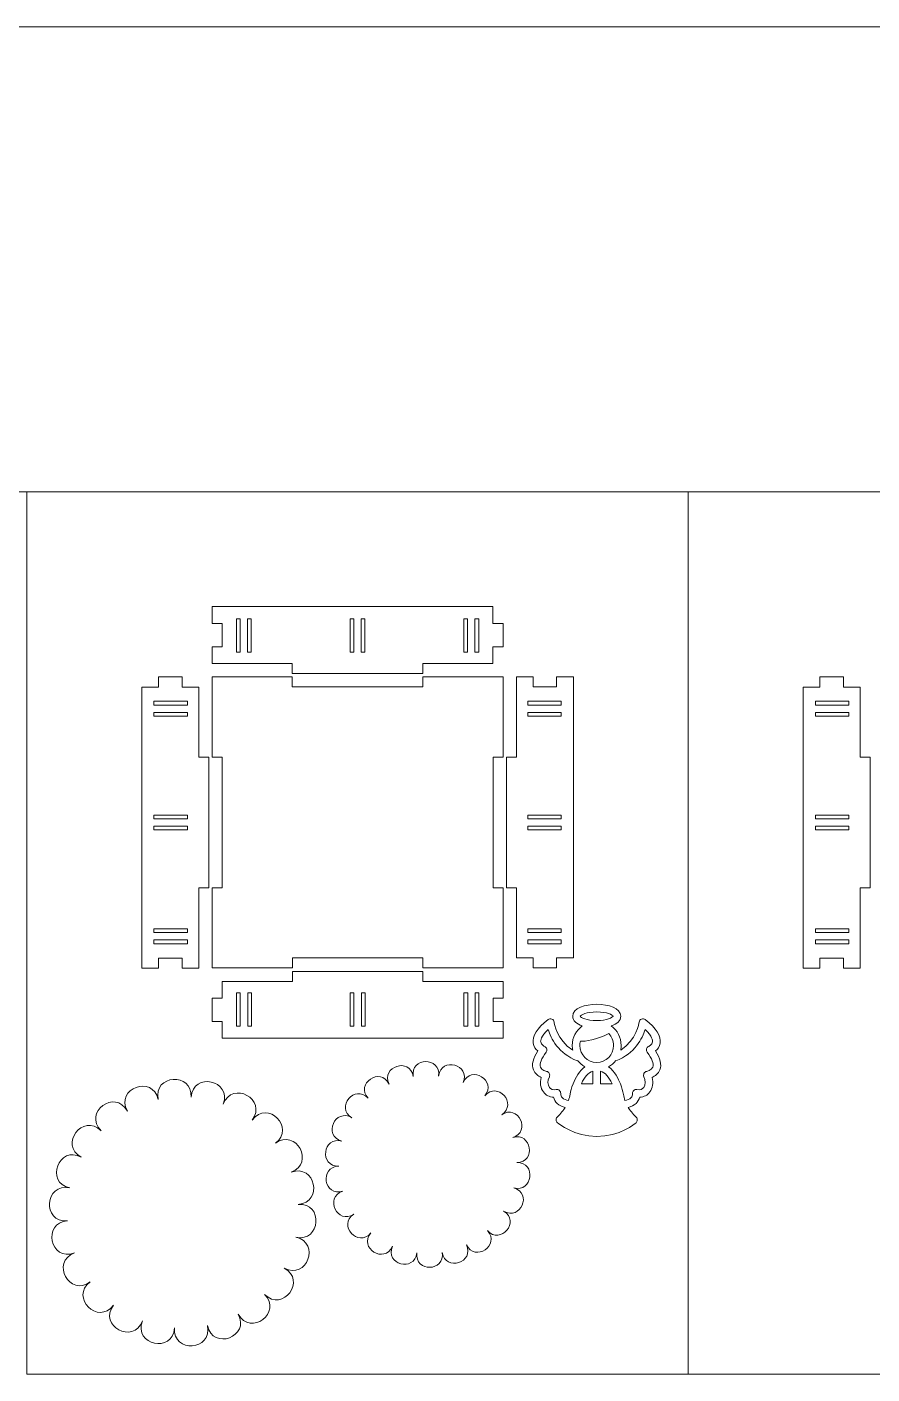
# Model space of a CAD drawing. Header units: millimetres. Extents: x -989 to 989, y -553 to 553.
# Drawn here: x -395.5 to -142.8, y 150.4 to 553.1 of the extents above; entities that cross this region are included whole.
import ezdxf

# ---------------------------------------------------------------- set-up
doc = ezdxf.new("R2010")
doc.units = ezdxf.units.MM
doc.header["$MEASUREMENT"] = 0
doc.layers.add('Camada 1', color=7, linetype='Continuous')

msp = doc.modelspace()

# ---------------------------------------------------------------- linework, layer by layer
at = {"layer": 'Camada 1', "color": 142, "lineweight": 20}
for points in [[(-988.6795, 414.1477), (988.6793, 414.1477), (988.6793, 553.0531), (-988.6795, 553.0531), (-988.6795, 414.1477)], [(-395.4718, 150.4111), (-197.736, 150.4111), (-197.736, 414.1477), (-395.4718, 414.1477), (-395.4718, 150.4111)], [(-197.7359, 150.4111), (-0.0001, 150.4111), (-0.0001, 414.1477), (-197.7359, 414.1477), (-197.7359, 150.4111)]]:
    msp.add_lwpolyline(points, close=True, dxfattribs=at)
at = {"layer": 'Camada 1', "lineweight": 9}
for points, knots in [([(-340.1409, 379.7797), (-310.0494, 379.7797), (-286.2324, 379.7797), (-256.1409, 379.7797), (-256.1409, 379.7797), (-256.1409, 379.7797), (-256.1409, 374.7797), (-256.1409, 374.7797), (-256.1409, 374.7797), (-256.1409, 374.7797), (-253.1409, 374.7797), (-253.1409, 374.7797), (-253.1409, 374.7797), (-253.1409, 374.7797), (-253.1409, 367.7797), (-253.1409, 367.7797), (-253.1409, 367.7797), (-253.1409, 367.7797), (-256.1409, 367.7797), (-256.1409, 367.7797), (-256.1409, 367.7797), (-256.1409, 367.7797), (-256.1409, 362.7797), (-256.1409, 362.7797), (-256.1409, 362.7797), (-256.1409, 362.7797), (-265.6409, 362.7797), (-265.6409, 362.7797), (-265.6409, 362.7797), (-265.6409, 362.7797), (-265.6409, 362.7797), (-265.6409, 362.7797), (-265.6409, 362.7797), (-265.6409, 362.7797), (-277.1177, 362.7797), (-277.1177, 362.7797), (-277.1177, 362.7797), (-277.1177, 362.7797), (-277.1177, 359.7797), (-277.1177, 359.7797), (-277.1177, 359.7797), (-289.3604, 359.7797), (-303.8978, 359.7797), (-316.1405, 359.7797), (-316.1405, 359.7797), (-316.1405, 359.7797), (-316.1405, 362.7797), (-316.1405, 362.7797), (-316.1405, 362.7797), (-316.1405, 362.7797), (-327.6409, 362.7797), (-327.6409, 362.7797), (-327.6409, 362.7797), (-327.6409, 362.7797), (-327.6409, 362.7797), (-327.6409, 362.7797), (-327.6409, 362.7797), (-327.6409, 362.7797), (-340.1409, 362.7797), (-340.1409, 362.7797), (-340.1409, 362.7797), (-340.1409, 362.7797), (-340.1409, 367.7797), (-340.1409, 367.7797), (-340.1409, 367.7797), (-340.1409, 367.7797), (-337.1409, 367.7797), (-337.1409, 367.7797), (-337.1409, 367.7797), (-337.1409, 367.7797), (-337.1409, 374.7797), (-337.1409, 374.7797), (-337.1409, 374.7797), (-337.1409, 374.7797), (-340.1409, 374.7797), (-340.1409, 374.7797), (-340.1409, 374.7797), (-340.1409, 374.7797), (-340.1409, 379.7797), (-340.1409, 379.7797)], [0, 0, 0, 0, 0.04761905, 0.04761905, 0.04761905, 0.04761905, 0.0952381, 0.0952381, 0.0952381, 0.0952381, 0.14285714, 0.14285714, 0.14285714, 0.14285714, 0.19047619, 0.19047619, 0.19047619, 0.19047619, 0.23809524, 0.23809524, 0.23809524, 0.23809524, 0.28571429, 0.28571429, 0.28571429, 0.28571429, 0.33333333, 0.33333333, 0.33333333, 0.33333333, 0.38095238, 0.38095238, 0.38095238, 0.38095238, 0.42857143, 0.42857143, 0.42857143, 0.42857143, 0.47619048, 0.47619048, 0.47619048, 0.47619048, 0.52380952, 0.52380952, 0.52380952, 0.52380952, 0.57142857, 0.57142857, 0.57142857, 0.57142857, 0.61904762, 0.61904762, 0.61904762, 0.61904762, 0.66666667, 0.66666667, 0.66666667, 0.66666667, 0.71428571, 0.71428571, 0.71428571, 0.71428571, 0.76190476, 0.76190476, 0.76190476, 0.76190476, 0.80952381, 0.80952381, 0.80952381, 0.80952381, 0.85714286, 0.85714286, 0.85714286, 0.85714286, 0.9047619, 0.9047619, 0.9047619, 0.9047619, 1, 1, 1, 1]), ([(-332.859, 376.168), (-332.859, 376.168), (-331.7458, 376.168), (-331.7458, 376.168), (-331.7458, 376.168), (-331.7458, 376.168), (-331.7458, 366.168), (-331.7458, 366.168), (-331.7458, 366.168), (-331.7458, 366.168), (-332.859, 366.168), (-332.859, 366.168), (-332.859, 366.168), (-332.859, 366.168), (-332.859, 376.168), (-332.859, 376.168)], [0, 0, 0, 0, 0.2, 0.2, 0.2, 0.2, 0.4, 0.4, 0.4, 0.4, 0.6, 0.6, 0.6, 0.6, 1, 1, 1, 1]), ([(-329.5194, 376.168), (-329.5194, 376.168), (-328.4062, 376.168), (-328.4062, 376.168), (-328.4062, 376.168), (-328.4062, 376.168), (-328.4062, 366.168), (-328.4062, 366.168), (-328.4062, 366.168), (-328.4062, 366.168), (-329.5194, 366.168), (-329.5194, 366.168), (-329.5194, 366.168), (-329.5194, 366.168), (-329.5194, 376.168), (-329.5194, 376.168)], [0, 0, 0, 0, 0.2, 0.2, 0.2, 0.2, 0.4, 0.4, 0.4, 0.4, 0.6, 0.6, 0.6, 0.6, 1, 1, 1, 1]), ([(-298.8673, 376.168), (-298.8673, 376.168), (-297.7541, 376.168), (-297.7541, 376.168), (-297.7541, 376.168), (-297.7541, 376.168), (-297.7541, 366.168), (-297.7541, 366.168), (-297.7541, 366.168), (-297.7541, 366.168), (-298.8673, 366.168), (-298.8673, 366.168), (-298.8673, 366.168), (-298.8673, 366.168), (-298.8673, 376.168), (-298.8673, 376.168)], [0, 0, 0, 0, 0.2, 0.2, 0.2, 0.2, 0.4, 0.4, 0.4, 0.4, 0.6, 0.6, 0.6, 0.6, 1, 1, 1, 1]), ([(-295.5277, 376.168), (-295.5277, 376.168), (-294.4145, 376.168), (-294.4145, 376.168), (-294.4145, 376.168), (-294.4145, 376.168), (-294.4145, 366.168), (-294.4145, 366.168), (-294.4145, 366.168), (-294.4145, 366.168), (-295.5277, 366.168), (-295.5277, 366.168), (-295.5277, 366.168), (-295.5277, 366.168), (-295.5277, 376.168), (-295.5277, 376.168)], [0, 0, 0, 0, 0.2, 0.2, 0.2, 0.2, 0.4, 0.4, 0.4, 0.4, 0.6, 0.6, 0.6, 0.6, 1, 1, 1, 1]), ([(-264.8595, 376.168), (-264.8595, 376.168), (-263.7463, 376.168), (-263.7463, 376.168), (-263.7463, 376.168), (-263.7463, 376.168), (-263.7463, 366.168), (-263.7463, 366.168), (-263.7463, 366.168), (-263.7463, 366.168), (-264.8595, 366.168), (-264.8595, 366.168), (-264.8595, 366.168), (-264.8595, 366.168), (-264.8595, 376.168), (-264.8595, 376.168)], [0, 0, 0, 0, 0.2, 0.2, 0.2, 0.2, 0.4, 0.4, 0.4, 0.4, 0.6, 0.6, 0.6, 0.6, 1, 1, 1, 1]), ([(-261.5199, 376.168), (-261.5199, 376.168), (-260.4067, 376.168), (-260.4067, 376.168), (-260.4067, 376.168), (-260.4067, 376.168), (-260.4067, 366.168), (-260.4067, 366.168), (-260.4067, 366.168), (-260.4067, 366.168), (-261.5199, 366.168), (-261.5199, 366.168), (-261.5199, 366.168), (-261.5199, 366.168), (-261.5199, 376.168), (-261.5199, 376.168)], [0, 0, 0, 0, 0.2, 0.2, 0.2, 0.2, 0.4, 0.4, 0.4, 0.4, 0.6, 0.6, 0.6, 0.6, 1, 1, 1, 1]), ([(-361.1038, 271.7565), (-361.1038, 301.848), (-361.1038, 325.665), (-361.1038, 355.7565), (-361.1038, 355.7565), (-361.1038, 355.7565), (-356.1038, 355.7565), (-356.1038, 355.7565), (-356.1038, 355.7565), (-356.1038, 355.7565), (-356.1038, 358.7565), (-356.1038, 358.7565), (-356.1038, 358.7565), (-356.1038, 358.7565), (-349.1038, 358.7565), (-349.1038, 358.7565), (-349.1038, 358.7565), (-349.1038, 358.7565), (-349.1038, 355.7565), (-349.1038, 355.7565), (-349.1038, 355.7565), (-349.1038, 355.7565), (-344.1038, 355.7565), (-344.1038, 355.7565), (-344.1038, 355.7565), (-344.1038, 355.7565), (-344.1038, 346.2565), (-344.1038, 346.2565), (-344.1038, 346.2565), (-344.1038, 346.2565), (-344.1038, 346.2565), (-344.1038, 346.2565), (-344.1038, 346.2565), (-344.1038, 346.2565), (-344.1038, 334.7797), (-344.1038, 334.7797), (-344.1038, 334.7797), (-344.1038, 334.7797), (-341.1038, 334.7797), (-341.1038, 334.7797), (-341.1038, 334.7797), (-341.1038, 322.537), (-341.1038, 307.9996), (-341.1038, 295.7569), (-341.1038, 295.7569), (-341.1038, 295.7569), (-344.1038, 295.7569), (-344.1038, 295.7569), (-344.1038, 295.7569), (-344.1038, 295.7569), (-344.1038, 284.2565), (-344.1038, 284.2565), (-344.1038, 284.2565), (-344.1038, 284.2565), (-344.1038, 284.2565), (-344.1038, 284.2565), (-344.1038, 284.2565), (-344.1038, 284.2565), (-344.1038, 271.7565), (-344.1038, 271.7565), (-344.1038, 271.7565), (-344.1038, 271.7565), (-349.1038, 271.7565), (-349.1038, 271.7565), (-349.1038, 271.7565), (-349.1038, 271.7565), (-349.1038, 274.7565), (-349.1038, 274.7565), (-349.1038, 274.7565), (-349.1038, 274.7565), (-356.1038, 274.7565), (-356.1038, 274.7565), (-356.1038, 274.7565), (-356.1038, 274.7565), (-356.1038, 271.7565), (-356.1038, 271.7565), (-356.1038, 271.7565), (-356.1038, 271.7565), (-361.1038, 271.7565), (-361.1038, 271.7565)], [0, 0, 0, 0, 0.04761905, 0.04761905, 0.04761905, 0.04761905, 0.0952381, 0.0952381, 0.0952381, 0.0952381, 0.14285714, 0.14285714, 0.14285714, 0.14285714, 0.19047619, 0.19047619, 0.19047619, 0.19047619, 0.23809524, 0.23809524, 0.23809524, 0.23809524, 0.28571429, 0.28571429, 0.28571429, 0.28571429, 0.33333333, 0.33333333, 0.33333333, 0.33333333, 0.38095238, 0.38095238, 0.38095238, 0.38095238, 0.42857143, 0.42857143, 0.42857143, 0.42857143, 0.47619048, 0.47619048, 0.47619048, 0.47619048, 0.52380952, 0.52380952, 0.52380952, 0.52380952, 0.57142857, 0.57142857, 0.57142857, 0.57142857, 0.61904762, 0.61904762, 0.61904762, 0.61904762, 0.66666667, 0.66666667, 0.66666667, 0.66666667, 0.71428571, 0.71428571, 0.71428571, 0.71428571, 0.76190476, 0.76190476, 0.76190476, 0.76190476, 0.80952381, 0.80952381, 0.80952381, 0.80952381, 0.85714286, 0.85714286, 0.85714286, 0.85714286, 0.9047619, 0.9047619, 0.9047619, 0.9047619, 1, 1, 1, 1]), ([(-340.1038, 358.7797), (-329.7705, 358.7797), (-326.4738, 358.7797), (-316.1405, 358.7797), (-316.1405, 358.7797), (-316.1405, 358.7797), (-316.1405, 355.7797), (-316.1405, 355.7797), (-316.1405, 355.7797), (-303.8978, 355.7797), (-289.3308, 355.7797), (-277.0881, 355.7797), (-277.0881, 355.7797), (-277.0881, 355.7797), (-277.0881, 358.7797), (-277.0881, 358.7797), (-277.0881, 358.7797), (-266.7548, 358.7797), (-263.4371, 358.7797), (-253.1038, 358.7797), (-253.1038, 358.7797), (-253.1038, 350.4464), (-253.1038, 343.113), (-253.1038, 334.7797), (-253.1038, 334.7797), (-253.1038, 334.7797), (-256.1038, 334.7797), (-256.1038, 334.7797), (-256.1038, 334.7797), (-256.1038, 322.537), (-256.1038, 308.0224), (-256.1038, 295.7797), (-256.1038, 295.7797), (-256.1038, 295.7797), (-253.1038, 295.7797), (-253.1038, 295.7797), (-253.1038, 295.7797), (-253.1038, 287.4464), (-253.1038, 280.113), (-253.1038, 271.7797), (-253.1038, 271.7797), (-261.4371, 271.7797), (-268.7705, 271.7797), (-277.1038, 271.7797), (-277.1038, 271.7797), (-277.1038, 271.7797), (-277.1038, 274.7797), (-277.1038, 274.7797), (-277.1038, 274.7797), (-289.3465, 274.7797), (-303.8611, 274.7797), (-316.1038, 274.7797), (-316.1038, 274.7797), (-316.1038, 274.7797), (-316.1038, 271.7797), (-316.1038, 271.7797), (-316.1038, 271.7797), (-324.4371, 271.7797), (-331.7705, 271.7797), (-340.1038, 271.7797), (-340.1038, 271.7797), (-340.1038, 280.113), (-340.1038, 287.4464), (-340.1038, 295.7797), (-340.1038, 295.7797), (-340.1038, 295.7797), (-337.1038, 295.7797), (-337.1038, 295.7797), (-337.1038, 295.7797), (-337.1038, 308.0224), (-337.1038, 322.537), (-337.1038, 334.7797), (-337.1038, 334.7797), (-337.1038, 334.7797), (-340.1038, 334.7797), (-340.1038, 334.7797), (-340.1038, 334.7797), (-340.1038, 343.113), (-340.1038, 350.4464), (-340.1038, 358.7797)], [0, 0, 0, 0, 0.04761905, 0.04761905, 0.04761905, 0.04761905, 0.0952381, 0.0952381, 0.0952381, 0.0952381, 0.14285714, 0.14285714, 0.14285714, 0.14285714, 0.19047619, 0.19047619, 0.19047619, 0.19047619, 0.23809524, 0.23809524, 0.23809524, 0.23809524, 0.28571429, 0.28571429, 0.28571429, 0.28571429, 0.33333333, 0.33333333, 0.33333333, 0.33333333, 0.38095238, 0.38095238, 0.38095238, 0.38095238, 0.42857143, 0.42857143, 0.42857143, 0.42857143, 0.47619048, 0.47619048, 0.47619048, 0.47619048, 0.52380952, 0.52380952, 0.52380952, 0.52380952, 0.57142857, 0.57142857, 0.57142857, 0.57142857, 0.61904762, 0.61904762, 0.61904762, 0.61904762, 0.66666667, 0.66666667, 0.66666667, 0.66666667, 0.71428571, 0.71428571, 0.71428571, 0.71428571, 0.76190476, 0.76190476, 0.76190476, 0.76190476, 0.80952381, 0.80952381, 0.80952381, 0.80952381, 0.85714286, 0.85714286, 0.85714286, 0.85714286, 0.9047619, 0.9047619, 0.9047619, 0.9047619, 1, 1, 1, 1]), ([(-232.1038, 358.7801), (-232.1038, 328.6886), (-232.1038, 304.8716), (-232.1038, 274.7801), (-232.1038, 274.7801), (-232.1038, 274.7801), (-237.1038, 274.7801), (-237.1038, 274.7801), (-237.1038, 274.7801), (-237.1038, 274.7801), (-237.1038, 271.7801), (-237.1038, 271.7801), (-237.1038, 271.7801), (-237.1038, 271.7801), (-244.1038, 271.7801), (-244.1038, 271.7801), (-244.1038, 271.7801), (-244.1038, 271.7801), (-244.1038, 274.7801), (-244.1038, 274.7801), (-244.1038, 274.7801), (-244.1038, 274.7801), (-249.1038, 274.7801), (-249.1038, 274.7801), (-249.1038, 274.7801), (-249.1038, 274.7801), (-249.1038, 284.2801), (-249.1038, 284.2801), (-249.1038, 284.2801), (-249.1038, 284.2801), (-249.1038, 284.2801), (-249.1038, 284.2801), (-249.1038, 284.2801), (-249.1038, 284.2801), (-249.1038, 295.7569), (-249.1038, 295.7569), (-249.1038, 295.7569), (-249.1038, 295.7569), (-252.1038, 295.7569), (-252.1038, 295.7569), (-252.1038, 295.7569), (-252.1038, 307.9996), (-252.1038, 322.537), (-252.1038, 334.7797), (-252.1038, 334.7797), (-252.1038, 334.7797), (-249.1038, 334.7797), (-249.1038, 334.7797), (-249.1038, 334.7797), (-249.1038, 334.7797), (-249.1038, 346.2801), (-249.1038, 346.2801), (-249.1038, 346.2801), (-249.1038, 346.2801), (-249.1038, 346.2801), (-249.1038, 346.2801), (-249.1038, 346.2801), (-249.1038, 346.2801), (-249.1038, 358.7801), (-249.1038, 358.7801), (-249.1038, 358.7801), (-249.1038, 358.7801), (-244.1038, 358.7801), (-244.1038, 358.7801), (-244.1038, 358.7801), (-244.1038, 358.7801), (-244.1038, 355.7801), (-244.1038, 355.7801), (-244.1038, 355.7801), (-244.1038, 355.7801), (-237.1038, 355.7801), (-237.1038, 355.7801), (-237.1038, 355.7801), (-237.1038, 355.7801), (-237.1038, 358.7801), (-237.1038, 358.7801), (-237.1038, 358.7801), (-237.1038, 358.7801), (-232.1038, 358.7801), (-232.1038, 358.7801)], [0, 0, 0, 0, 0.04761905, 0.04761905, 0.04761905, 0.04761905, 0.0952381, 0.0952381, 0.0952381, 0.0952381, 0.14285714, 0.14285714, 0.14285714, 0.14285714, 0.19047619, 0.19047619, 0.19047619, 0.19047619, 0.23809524, 0.23809524, 0.23809524, 0.23809524, 0.28571429, 0.28571429, 0.28571429, 0.28571429, 0.33333333, 0.33333333, 0.33333333, 0.33333333, 0.38095238, 0.38095238, 0.38095238, 0.38095238, 0.42857143, 0.42857143, 0.42857143, 0.42857143, 0.47619048, 0.47619048, 0.47619048, 0.47619048, 0.52380952, 0.52380952, 0.52380952, 0.52380952, 0.57142857, 0.57142857, 0.57142857, 0.57142857, 0.61904762, 0.61904762, 0.61904762, 0.61904762, 0.66666667, 0.66666667, 0.66666667, 0.66666667, 0.71428571, 0.71428571, 0.71428571, 0.71428571, 0.76190476, 0.76190476, 0.76190476, 0.76190476, 0.80952381, 0.80952381, 0.80952381, 0.80952381, 0.85714286, 0.85714286, 0.85714286, 0.85714286, 0.9047619, 0.9047619, 0.9047619, 0.9047619, 1, 1, 1, 1]), ([(-163.3679, 271.7565), (-163.3679, 301.848), (-163.3679, 325.665), (-163.3679, 355.7565), (-163.3679, 355.7565), (-163.3679, 355.7565), (-158.3679, 355.7565), (-158.3679, 355.7565), (-158.3679, 355.7565), (-158.3679, 355.7565), (-158.3679, 358.7565), (-158.3679, 358.7565), (-158.3679, 358.7565), (-158.3679, 358.7565), (-151.3679, 358.7565), (-151.3679, 358.7565), (-151.3679, 358.7565), (-151.3679, 358.7565), (-151.3679, 355.7565), (-151.3679, 355.7565), (-151.3679, 355.7565), (-151.3679, 355.7565), (-146.3679, 355.7565), (-146.3679, 355.7565), (-146.3679, 355.7565), (-146.3679, 355.7565), (-146.3679, 346.2565), (-146.3679, 346.2565), (-146.3679, 346.2565), (-146.3679, 346.2565), (-146.3679, 346.2565), (-146.3679, 346.2565), (-146.3679, 346.2565), (-146.3679, 346.2565), (-146.3679, 334.7797), (-146.3679, 334.7797), (-146.3679, 334.7797), (-146.3679, 334.7797), (-143.3679, 334.7797), (-143.3679, 334.7797), (-143.3679, 334.7797), (-143.3679, 322.537), (-143.3679, 307.9996), (-143.3679, 295.7569), (-143.3679, 295.7569), (-143.3679, 295.7569), (-146.3679, 295.7569), (-146.3679, 295.7569), (-146.3679, 295.7569), (-146.3679, 295.7569), (-146.3679, 284.2565), (-146.3679, 284.2565), (-146.3679, 284.2565), (-146.3679, 284.2565), (-146.3679, 284.2565), (-146.3679, 284.2565), (-146.3679, 284.2565), (-146.3679, 284.2565), (-146.3679, 271.7565), (-146.3679, 271.7565), (-146.3679, 271.7565), (-146.3679, 271.7565), (-151.3679, 271.7565), (-151.3679, 271.7565), (-151.3679, 271.7565), (-151.3679, 271.7565), (-151.3679, 274.7565), (-151.3679, 274.7565), (-151.3679, 274.7565), (-151.3679, 274.7565), (-158.3679, 274.7565), (-158.3679, 274.7565), (-158.3679, 274.7565), (-158.3679, 274.7565), (-158.3679, 271.7565), (-158.3679, 271.7565), (-158.3679, 271.7565), (-158.3679, 271.7565), (-163.3679, 271.7565), (-163.3679, 271.7565)], [0, 0, 0, 0, 0.04761905, 0.04761905, 0.04761905, 0.04761905, 0.0952381, 0.0952381, 0.0952381, 0.0952381, 0.14285714, 0.14285714, 0.14285714, 0.14285714, 0.19047619, 0.19047619, 0.19047619, 0.19047619, 0.23809524, 0.23809524, 0.23809524, 0.23809524, 0.28571429, 0.28571429, 0.28571429, 0.28571429, 0.33333333, 0.33333333, 0.33333333, 0.33333333, 0.38095238, 0.38095238, 0.38095238, 0.38095238, 0.42857143, 0.42857143, 0.42857143, 0.42857143, 0.47619048, 0.47619048, 0.47619048, 0.47619048, 0.52380952, 0.52380952, 0.52380952, 0.52380952, 0.57142857, 0.57142857, 0.57142857, 0.57142857, 0.61904762, 0.61904762, 0.61904762, 0.61904762, 0.66666667, 0.66666667, 0.66666667, 0.66666667, 0.71428571, 0.71428571, 0.71428571, 0.71428571, 0.76190476, 0.76190476, 0.76190476, 0.76190476, 0.80952381, 0.80952381, 0.80952381, 0.80952381, 0.85714286, 0.85714286, 0.85714286, 0.85714286, 0.9047619, 0.9047619, 0.9047619, 0.9047619, 1, 1, 1, 1]), ([(-357.4921, 350.3775), (-357.4921, 350.3775), (-357.4921, 351.4907), (-357.4921, 351.4907), (-357.4921, 351.4907), (-357.4921, 351.4907), (-347.4921, 351.4907), (-347.4921, 351.4907), (-347.4921, 351.4907), (-347.4921, 351.4907), (-347.4921, 350.3775), (-347.4921, 350.3775), (-347.4921, 350.3775), (-347.4921, 350.3775), (-357.4921, 350.3775), (-357.4921, 350.3775)], [0, 0, 0, 0, 0.2, 0.2, 0.2, 0.2, 0.4, 0.4, 0.4, 0.4, 0.6, 0.6, 0.6, 0.6, 1, 1, 1, 1]), ([(-235.7155, 351.4982), (-235.7155, 351.4982), (-235.7155, 350.385), (-235.7155, 350.385), (-235.7155, 350.385), (-235.7155, 350.385), (-245.7155, 350.385), (-245.7155, 350.385), (-245.7155, 350.385), (-245.7155, 350.385), (-245.7155, 351.4982), (-245.7155, 351.4982), (-245.7155, 351.4982), (-245.7155, 351.4982), (-235.7155, 351.4982), (-235.7155, 351.4982)], [0, 0, 0, 0, 0.2, 0.2, 0.2, 0.2, 0.4, 0.4, 0.4, 0.4, 0.6, 0.6, 0.6, 0.6, 1, 1, 1, 1]), ([(-159.7562, 350.3775), (-159.7562, 350.3775), (-159.7562, 351.4907), (-159.7562, 351.4907), (-159.7562, 351.4907), (-159.7562, 351.4907), (-149.7562, 351.4907), (-149.7562, 351.4907), (-149.7562, 351.4907), (-149.7562, 351.4907), (-149.7562, 350.3775), (-149.7562, 350.3775), (-149.7562, 350.3775), (-149.7562, 350.3775), (-159.7562, 350.3775), (-159.7562, 350.3775)], [0, 0, 0, 0, 0.2, 0.2, 0.2, 0.2, 0.4, 0.4, 0.4, 0.4, 0.6, 0.6, 0.6, 0.6, 1, 1, 1, 1]), ([(-357.4921, 347.0379), (-357.4921, 347.0379), (-357.4921, 348.1511), (-357.4921, 348.1511), (-357.4921, 348.1511), (-357.4921, 348.1511), (-347.4921, 348.1511), (-347.4921, 348.1511), (-347.4921, 348.1511), (-347.4921, 348.1511), (-347.4921, 347.0379), (-347.4921, 347.0379), (-347.4921, 347.0379), (-347.4921, 347.0379), (-357.4921, 347.0379), (-357.4921, 347.0379)], [0, 0, 0, 0, 0.2, 0.2, 0.2, 0.2, 0.4, 0.4, 0.4, 0.4, 0.6, 0.6, 0.6, 0.6, 1, 1, 1, 1]), ([(-235.7155, 348.1586), (-235.7155, 348.1586), (-235.7155, 347.0454), (-235.7155, 347.0454), (-235.7155, 347.0454), (-235.7155, 347.0454), (-245.7155, 347.0454), (-245.7155, 347.0454), (-245.7155, 347.0454), (-245.7155, 347.0454), (-245.7155, 348.1586), (-245.7155, 348.1586), (-245.7155, 348.1586), (-245.7155, 348.1586), (-235.7155, 348.1586), (-235.7155, 348.1586)], [0, 0, 0, 0, 0.2, 0.2, 0.2, 0.2, 0.4, 0.4, 0.4, 0.4, 0.6, 0.6, 0.6, 0.6, 1, 1, 1, 1]), ([(-159.7562, 347.0379), (-159.7562, 347.0379), (-159.7562, 348.1511), (-159.7562, 348.1511), (-159.7562, 348.1511), (-159.7562, 348.1511), (-149.7562, 348.1511), (-149.7562, 348.1511), (-149.7562, 348.1511), (-149.7562, 348.1511), (-149.7562, 347.0379), (-149.7562, 347.0379), (-149.7562, 347.0379), (-149.7562, 347.0379), (-159.7562, 347.0379), (-159.7562, 347.0379)], [0, 0, 0, 0, 0.2, 0.2, 0.2, 0.2, 0.4, 0.4, 0.4, 0.4, 0.6, 0.6, 0.6, 0.6, 1, 1, 1, 1]), ([(-357.4921, 316.3697), (-357.4921, 316.3697), (-357.4921, 317.4829), (-357.4921, 317.4829), (-357.4921, 317.4829), (-357.4921, 317.4829), (-347.4921, 317.4829), (-347.4921, 317.4829), (-347.4921, 317.4829), (-347.4921, 317.4829), (-347.4921, 316.3697), (-347.4921, 316.3697), (-347.4921, 316.3697), (-347.4921, 316.3697), (-357.4921, 316.3697), (-357.4921, 316.3697)], [0, 0, 0, 0, 0.2, 0.2, 0.2, 0.2, 0.4, 0.4, 0.4, 0.4, 0.6, 0.6, 0.6, 0.6, 1, 1, 1, 1]), ([(-357.4921, 313.0301), (-357.4921, 313.0301), (-357.4921, 314.1433), (-357.4921, 314.1433), (-357.4921, 314.1433), (-357.4921, 314.1433), (-347.4921, 314.1433), (-347.4921, 314.1433), (-347.4921, 314.1433), (-347.4921, 314.1433), (-347.4921, 313.0301), (-347.4921, 313.0301), (-347.4921, 313.0301), (-347.4921, 313.0301), (-357.4921, 313.0301), (-357.4921, 313.0301)], [0, 0, 0, 0, 0.2, 0.2, 0.2, 0.2, 0.4, 0.4, 0.4, 0.4, 0.6, 0.6, 0.6, 0.6, 1, 1, 1, 1]), ([(-235.7155, 317.5065), (-235.7155, 317.5065), (-235.7155, 316.3933), (-235.7155, 316.3933), (-235.7155, 316.3933), (-235.7155, 316.3933), (-245.7155, 316.3933), (-245.7155, 316.3933), (-245.7155, 316.3933), (-245.7155, 316.3933), (-245.7155, 317.5065), (-245.7155, 317.5065), (-245.7155, 317.5065), (-245.7155, 317.5065), (-235.7155, 317.5065), (-235.7155, 317.5065)], [0, 0, 0, 0, 0.2, 0.2, 0.2, 0.2, 0.4, 0.4, 0.4, 0.4, 0.6, 0.6, 0.6, 0.6, 1, 1, 1, 1]), ([(-235.7155, 314.1669), (-235.7155, 314.1669), (-235.7155, 313.0537), (-235.7155, 313.0537), (-235.7155, 313.0537), (-235.7155, 313.0537), (-245.7155, 313.0537), (-245.7155, 313.0537), (-245.7155, 313.0537), (-245.7155, 313.0537), (-245.7155, 314.1669), (-245.7155, 314.1669), (-245.7155, 314.1669), (-245.7155, 314.1669), (-235.7155, 314.1669), (-235.7155, 314.1669)], [0, 0, 0, 0, 0.2, 0.2, 0.2, 0.2, 0.4, 0.4, 0.4, 0.4, 0.6, 0.6, 0.6, 0.6, 1, 1, 1, 1]), ([(-159.7562, 316.3697), (-159.7562, 316.3697), (-159.7562, 317.4829), (-159.7562, 317.4829), (-159.7562, 317.4829), (-159.7562, 317.4829), (-149.7562, 317.4829), (-149.7562, 317.4829), (-149.7562, 317.4829), (-149.7562, 317.4829), (-149.7562, 316.3697), (-149.7562, 316.3697), (-149.7562, 316.3697), (-149.7562, 316.3697), (-159.7562, 316.3697), (-159.7562, 316.3697)], [0, 0, 0, 0, 0.2, 0.2, 0.2, 0.2, 0.4, 0.4, 0.4, 0.4, 0.6, 0.6, 0.6, 0.6, 1, 1, 1, 1]), ([(-159.7562, 313.0301), (-159.7562, 313.0301), (-159.7562, 314.1433), (-159.7562, 314.1433), (-159.7562, 314.1433), (-159.7562, 314.1433), (-149.7562, 314.1433), (-149.7562, 314.1433), (-149.7562, 314.1433), (-149.7562, 314.1433), (-149.7562, 313.0301), (-149.7562, 313.0301), (-149.7562, 313.0301), (-149.7562, 313.0301), (-159.7562, 313.0301), (-159.7562, 313.0301)], [0, 0, 0, 0, 0.2, 0.2, 0.2, 0.2, 0.4, 0.4, 0.4, 0.4, 0.6, 0.6, 0.6, 0.6, 1, 1, 1, 1]), ([(-357.4921, 282.378), (-357.4921, 282.378), (-357.4921, 283.4912), (-357.4921, 283.4912), (-357.4921, 283.4912), (-357.4921, 283.4912), (-347.4921, 283.4912), (-347.4921, 283.4912), (-347.4921, 283.4912), (-347.4921, 283.4912), (-347.4921, 282.378), (-347.4921, 282.378), (-347.4921, 282.378), (-347.4921, 282.378), (-357.4921, 282.378), (-357.4921, 282.378)], [0, 0, 0, 0, 0.2, 0.2, 0.2, 0.2, 0.4, 0.4, 0.4, 0.4, 0.6, 0.6, 0.6, 0.6, 1, 1, 1, 1]), ([(-235.7155, 283.4987), (-235.7155, 283.4987), (-235.7155, 282.3855), (-235.7155, 282.3855), (-235.7155, 282.3855), (-235.7155, 282.3855), (-245.7155, 282.3855), (-245.7155, 282.3855), (-245.7155, 282.3855), (-245.7155, 282.3855), (-245.7155, 283.4987), (-245.7155, 283.4987), (-245.7155, 283.4987), (-245.7155, 283.4987), (-235.7155, 283.4987), (-235.7155, 283.4987)], [0, 0, 0, 0, 0.2, 0.2, 0.2, 0.2, 0.4, 0.4, 0.4, 0.4, 0.6, 0.6, 0.6, 0.6, 1, 1, 1, 1]), ([(-159.7562, 282.378), (-159.7562, 282.378), (-159.7562, 283.4912), (-159.7562, 283.4912), (-159.7562, 283.4912), (-159.7562, 283.4912), (-149.7562, 283.4912), (-149.7562, 283.4912), (-149.7562, 283.4912), (-149.7562, 283.4912), (-149.7562, 282.378), (-149.7562, 282.378), (-149.7562, 282.378), (-149.7562, 282.378), (-159.7562, 282.378), (-159.7562, 282.378)], [0, 0, 0, 0, 0.2, 0.2, 0.2, 0.2, 0.4, 0.4, 0.4, 0.4, 0.6, 0.6, 0.6, 0.6, 1, 1, 1, 1]), ([(-357.4921, 279.0384), (-357.4921, 279.0384), (-357.4921, 280.1516), (-357.4921, 280.1516), (-357.4921, 280.1516), (-357.4921, 280.1516), (-347.4921, 280.1516), (-347.4921, 280.1516), (-347.4921, 280.1516), (-347.4921, 280.1516), (-347.4921, 279.0384), (-347.4921, 279.0384), (-347.4921, 279.0384), (-347.4921, 279.0384), (-357.4921, 279.0384), (-357.4921, 279.0384)], [0, 0, 0, 0, 0.2, 0.2, 0.2, 0.2, 0.4, 0.4, 0.4, 0.4, 0.6, 0.6, 0.6, 0.6, 1, 1, 1, 1]), ([(-235.7155, 280.1591), (-235.7155, 280.1591), (-235.7155, 279.0459), (-235.7155, 279.0459), (-235.7155, 279.0459), (-235.7155, 279.0459), (-245.7155, 279.0459), (-245.7155, 279.0459), (-245.7155, 279.0459), (-245.7155, 279.0459), (-245.7155, 280.1591), (-245.7155, 280.1591), (-245.7155, 280.1591), (-245.7155, 280.1591), (-235.7155, 280.1591), (-235.7155, 280.1591)], [0, 0, 0, 0, 0.2, 0.2, 0.2, 0.2, 0.4, 0.4, 0.4, 0.4, 0.6, 0.6, 0.6, 0.6, 1, 1, 1, 1]), ([(-159.7562, 279.0384), (-159.7562, 279.0384), (-159.7562, 280.1516), (-159.7562, 280.1516), (-159.7562, 280.1516), (-159.7562, 280.1516), (-149.7562, 280.1516), (-149.7562, 280.1516), (-149.7562, 280.1516), (-149.7562, 280.1516), (-149.7562, 279.0384), (-149.7562, 279.0384), (-149.7562, 279.0384), (-149.7562, 279.0384), (-159.7562, 279.0384), (-159.7562, 279.0384)], [0, 0, 0, 0, 0.2, 0.2, 0.2, 0.2, 0.4, 0.4, 0.4, 0.4, 0.6, 0.6, 0.6, 0.6, 1, 1, 1, 1]), ([(-253.0806, 250.7797), (-283.1721, 250.7797), (-306.9891, 250.7797), (-337.0806, 250.7797), (-337.0806, 250.7797), (-337.0806, 250.7797), (-337.0806, 255.7797), (-337.0806, 255.7797), (-337.0806, 255.7797), (-337.0806, 255.7797), (-340.0806, 255.7797), (-340.0806, 255.7797), (-340.0806, 255.7797), (-340.0806, 255.7797), (-340.0806, 262.7797), (-340.0806, 262.7797), (-340.0806, 262.7797), (-340.0806, 262.7797), (-337.0806, 262.7797), (-337.0806, 262.7797), (-337.0806, 262.7797), (-337.0806, 262.7797), (-337.0806, 267.7797), (-337.0806, 267.7797), (-337.0806, 267.7797), (-337.0806, 267.7797), (-327.5806, 267.7797), (-327.5806, 267.7797), (-327.5806, 267.7797), (-327.5806, 267.7797), (-327.5806, 267.7797), (-327.5806, 267.7797), (-327.5806, 267.7797), (-327.5806, 267.7797), (-316.1038, 267.7797), (-316.1038, 267.7797), (-316.1038, 267.7797), (-316.1038, 267.7797), (-316.1038, 270.7797), (-316.1038, 270.7797), (-316.1038, 270.7797), (-303.8611, 270.7797), (-289.3237, 270.7797), (-277.081, 270.7797), (-277.081, 270.7797), (-277.081, 270.7797), (-277.081, 267.7797), (-277.081, 267.7797), (-277.081, 267.7797), (-277.081, 267.7797), (-265.5806, 267.7797), (-265.5806, 267.7797), (-265.5806, 267.7797), (-265.5806, 267.7797), (-265.5806, 267.7797), (-265.5806, 267.7797), (-265.5806, 267.7797), (-265.5806, 267.7797), (-253.0806, 267.7797), (-253.0806, 267.7797), (-253.0806, 267.7797), (-253.0806, 267.7797), (-253.0806, 262.7797), (-253.0806, 262.7797), (-253.0806, 262.7797), (-253.0806, 262.7797), (-256.0806, 262.7797), (-256.0806, 262.7797), (-256.0806, 262.7797), (-256.0806, 262.7797), (-256.0806, 255.7797), (-256.0806, 255.7797), (-256.0806, 255.7797), (-256.0806, 255.7797), (-253.0806, 255.7797), (-253.0806, 255.7797), (-253.0806, 255.7797), (-253.0806, 255.7797), (-253.0806, 250.7797), (-253.0806, 250.7797)], [0, 0, 0, 0, 0.04761905, 0.04761905, 0.04761905, 0.04761905, 0.0952381, 0.0952381, 0.0952381, 0.0952381, 0.14285714, 0.14285714, 0.14285714, 0.14285714, 0.19047619, 0.19047619, 0.19047619, 0.19047619, 0.23809524, 0.23809524, 0.23809524, 0.23809524, 0.28571429, 0.28571429, 0.28571429, 0.28571429, 0.33333333, 0.33333333, 0.33333333, 0.33333333, 0.38095238, 0.38095238, 0.38095238, 0.38095238, 0.42857143, 0.42857143, 0.42857143, 0.42857143, 0.47619048, 0.47619048, 0.47619048, 0.47619048, 0.52380952, 0.52380952, 0.52380952, 0.52380952, 0.57142857, 0.57142857, 0.57142857, 0.57142857, 0.61904762, 0.61904762, 0.61904762, 0.61904762, 0.66666667, 0.66666667, 0.66666667, 0.66666667, 0.71428571, 0.71428571, 0.71428571, 0.71428571, 0.76190476, 0.76190476, 0.76190476, 0.76190476, 0.80952381, 0.80952381, 0.80952381, 0.80952381, 0.85714286, 0.85714286, 0.85714286, 0.85714286, 0.9047619, 0.9047619, 0.9047619, 0.9047619, 1, 1, 1, 1]), ([(-331.7016, 254.3914), (-331.7016, 254.3914), (-332.8148, 254.3914), (-332.8148, 254.3914), (-332.8148, 254.3914), (-332.8148, 254.3914), (-332.8148, 264.3914), (-332.8148, 264.3914), (-332.8148, 264.3914), (-332.8148, 264.3914), (-331.7016, 264.3914), (-331.7016, 264.3914), (-331.7016, 264.3914), (-331.7016, 264.3914), (-331.7016, 254.3914), (-331.7016, 254.3914)], [0, 0, 0, 0, 0.2, 0.2, 0.2, 0.2, 0.4, 0.4, 0.4, 0.4, 0.6, 0.6, 0.6, 0.6, 1, 1, 1, 1]), ([(-328.362, 254.3914), (-328.362, 254.3914), (-329.4752, 254.3914), (-329.4752, 254.3914), (-329.4752, 254.3914), (-329.4752, 254.3914), (-329.4752, 264.3914), (-329.4752, 264.3914), (-329.4752, 264.3914), (-329.4752, 264.3914), (-328.362, 264.3914), (-328.362, 264.3914), (-328.362, 264.3914), (-328.362, 264.3914), (-328.362, 254.3914), (-328.362, 254.3914)], [0, 0, 0, 0, 0.2, 0.2, 0.2, 0.2, 0.4, 0.4, 0.4, 0.4, 0.6, 0.6, 0.6, 0.6, 1, 1, 1, 1]), ([(-297.6938, 254.3914), (-297.6938, 254.3914), (-298.807, 254.3914), (-298.807, 254.3914), (-298.807, 254.3914), (-298.807, 254.3914), (-298.807, 264.3914), (-298.807, 264.3914), (-298.807, 264.3914), (-298.807, 264.3914), (-297.6938, 264.3914), (-297.6938, 264.3914), (-297.6938, 264.3914), (-297.6938, 264.3914), (-297.6938, 254.3914), (-297.6938, 254.3914)], [0, 0, 0, 0, 0.2, 0.2, 0.2, 0.2, 0.4, 0.4, 0.4, 0.4, 0.6, 0.6, 0.6, 0.6, 1, 1, 1, 1]), ([(-294.3542, 254.3914), (-294.3542, 254.3914), (-295.4674, 254.3914), (-295.4674, 254.3914), (-295.4674, 254.3914), (-295.4674, 254.3914), (-295.4674, 264.3914), (-295.4674, 264.3914), (-295.4674, 264.3914), (-295.4674, 264.3914), (-294.3542, 264.3914), (-294.3542, 264.3914), (-294.3542, 264.3914), (-294.3542, 264.3914), (-294.3542, 254.3914), (-294.3542, 254.3914)], [0, 0, 0, 0, 0.2, 0.2, 0.2, 0.2, 0.4, 0.4, 0.4, 0.4, 0.6, 0.6, 0.6, 0.6, 1, 1, 1, 1]), ([(-263.7021, 254.3914), (-263.7021, 254.3914), (-264.8153, 254.3914), (-264.8153, 254.3914), (-264.8153, 254.3914), (-264.8153, 254.3914), (-264.8153, 264.3914), (-264.8153, 264.3914), (-264.8153, 264.3914), (-264.8153, 264.3914), (-263.7021, 264.3914), (-263.7021, 264.3914), (-263.7021, 264.3914), (-263.7021, 264.3914), (-263.7021, 254.3914), (-263.7021, 254.3914)], [0, 0, 0, 0, 0.2, 0.2, 0.2, 0.2, 0.4, 0.4, 0.4, 0.4, 0.6, 0.6, 0.6, 0.6, 1, 1, 1, 1]), ([(-260.3625, 254.3914), (-260.3625, 254.3914), (-261.4757, 254.3914), (-261.4757, 254.3914), (-261.4757, 254.3914), (-261.4757, 254.3914), (-261.4757, 264.3914), (-261.4757, 264.3914), (-261.4757, 264.3914), (-261.4757, 264.3914), (-260.3625, 264.3914), (-260.3625, 264.3914), (-260.3625, 264.3914), (-260.3625, 264.3914), (-260.3625, 254.3914), (-260.3625, 254.3914)], [0, 0, 0, 0, 0.2, 0.2, 0.2, 0.2, 0.4, 0.4, 0.4, 0.4, 0.6, 0.6, 0.6, 0.6, 1, 1, 1, 1])]:
    msp.add_open_spline(points, degree=3, knots=knots, dxfattribs=at)
at = {"layer": 'Camada 1', "color": 250, "lineweight": 9}
for points, knots in [([(-207.5497, 246.9772), (-206.9259, 247.5098), (-206.3422, 248.2939), (-206.1881, 249.335), (-206.1881, 249.335), (-205.877, 251.4439), (-207.3266, 253.7387), (-210.6187, 256.3502), (-210.6187, 256.3502), (-210.936, 256.6032), (-211.3657, 256.665), (-211.7444, 256.5091), (-211.7444, 256.5091), (-212.1197, 256.3568), (-212.3854, 256.0105), (-212.4366, 255.607), (-212.4366, 255.607), (-212.4676, 255.3619), (-213.179, 250.257), (-217.9473, 247.2612), (-217.9473, 247.2612), (-217.8637, 247.7045), (-217.8092, 248.1576), (-217.8092, 248.6242), (-217.8092, 248.6242), (-217.8092, 251.0221), (-218.9846, 253.1349), (-220.7731, 254.47), (-220.7731, 254.47), (-219.127, 255.0407), (-217.9475, 255.9935), (-217.9475, 257.3684), (-217.9475, 257.3684), (-217.9474, 259.8098), (-221.665, 260.9216), (-225.1203, 260.9216), (-225.1203, 260.9216), (-228.5754, 260.9216), (-232.2932, 259.8098), (-232.2932, 257.3685), (-232.2932, 257.3685), (-232.2932, 255.9943), (-231.1165, 255.0422), (-229.472, 254.4714), (-229.472, 254.4714), (-231.2603, 253.1365), (-232.437, 251.0228), (-232.437, 248.6243), (-232.437, 248.6243), (-232.437, 248.1475), (-232.384, 247.6837), (-232.296, 247.2327), (-232.296, 247.2327), (-237.1086, 250.2241), (-237.8271, 255.3604), (-237.8581, 255.6042), (-237.8581, 255.6042), (-237.9065, 256.0093), (-238.1705, 256.3554), (-238.5477, 256.51), (-238.5477, 256.51), (-238.9275, 256.6635), (-239.3559, 256.6048), (-239.6757, 256.3502), (-239.6757, 256.3502), (-242.9679, 253.7387), (-244.4178, 251.444), (-244.1065, 249.335), (-244.1065, 249.335), (-243.9524, 248.294), (-243.3686, 247.5098), (-242.7451, 246.9772), (-242.7451, 246.9772), (-244.2046, 244.7905), (-244.6421, 242.9043), (-244.0421, 241.3578), (-244.0421, 241.3578), (-243.5712, 240.1401), (-242.572, 239.4522), (-241.7535, 239.0765), (-241.7535, 239.0765), (-242.1627, 237.4832), (-241.9235, 235.8621), (-241.061, 234.7161), (-241.061, 234.7161), (-240.3374, 233.7553), (-239.2811, 233.2211), (-238.0193, 233.1612), (-238.0193, 233.1612), (-237.8405, 232.4498), (-237.4765, 231.8259), (-236.9382, 231.3197), (-236.9382, 231.3197), (-236.2662, 230.6891), (-235.4021, 230.3166), (-234.5454, 230.0961), (-234.5454, 230.0961), (-235.0807, 229.2466), (-235.8378, 228.3018), (-236.9645, 227.1752), (-236.9645, 227.1752), (-237.1921, 226.9476), (-237.3109, 226.6352), (-237.2932, 226.3141), (-237.2932, 226.3141), (-237.2743, 225.9925), (-237.1199, 225.6946), (-236.8679, 225.4955), (-236.8679, 225.4955), (-236.6579, 225.3282), (-231.6284, 221.3977), (-225.1511, 221.3977), (-225.1511, 221.3977), (-218.2467, 221.3977), (-213.5692, 225.3558), (-213.3745, 225.5246), (-213.3745, 225.5246), (-213.1367, 225.7285), (-212.9954, 226.0234), (-212.9839, 226.336), (-212.9839, 226.336), (-212.9722, 226.6501), (-213.0913, 226.9538), (-213.3128, 227.1754), (-213.3128, 227.1754), (-214.438, 228.302), (-215.1951, 229.2498), (-215.726, 230.1035), (-215.726, 230.1035), (-214.8766, 230.3253), (-214.023, 230.6951), (-213.357, 231.3198), (-213.357, 231.3198), (-212.8182, 231.826), (-212.4544, 232.4499), (-212.2755, 233.1614), (-212.2755, 233.1614), (-211.0138, 233.2213), (-209.9572, 233.7554), (-209.2341, 234.7162), (-209.2341, 234.7162), (-208.3713, 235.8623), (-208.1321, 237.4833), (-208.5417, 239.0768), (-208.5417, 239.0768), (-207.723, 239.4523), (-206.7237, 240.1402), (-206.253, 241.3579), (-206.253, 241.3579), (-205.6526, 242.9043), (-206.0898, 244.7905), (-207.5497, 246.9772)], [0, 0, 0, 0, 0.02564103, 0.02564103, 0.02564103, 0.02564103, 0.05128205, 0.05128205, 0.05128205, 0.05128205, 0.07692308, 0.07692308, 0.07692308, 0.07692308, 0.1025641, 0.1025641, 0.1025641, 0.1025641, 0.12820513, 0.12820513, 0.12820513, 0.12820513, 0.15384615, 0.15384615, 0.15384615, 0.15384615, 0.17948718, 0.17948718, 0.17948718, 0.17948718, 0.20512821, 0.20512821, 0.20512821, 0.20512821, 0.23076923, 0.23076923, 0.23076923, 0.23076923, 0.25641026, 0.25641026, 0.25641026, 0.25641026, 0.28205128, 0.28205128, 0.28205128, 0.28205128, 0.30769231, 0.30769231, 0.30769231, 0.30769231, 0.33333333, 0.33333333, 0.33333333, 0.33333333, 0.35897436, 0.35897436, 0.35897436, 0.35897436, 0.38461538, 0.38461538, 0.38461538, 0.38461538, 0.41025641, 0.41025641, 0.41025641, 0.41025641, 0.43589744, 0.43589744, 0.43589744, 0.43589744, 0.46153846, 0.46153846, 0.46153846, 0.46153846, 0.48717949, 0.48717949, 0.48717949, 0.48717949, 0.51282051, 0.51282051, 0.51282051, 0.51282051, 0.53846154, 0.53846154, 0.53846154, 0.53846154, 0.56410256, 0.56410256, 0.56410256, 0.56410256, 0.58974359, 0.58974359, 0.58974359, 0.58974359, 0.61538462, 0.61538462, 0.61538462, 0.61538462, 0.64102564, 0.64102564, 0.64102564, 0.64102564, 0.66666667, 0.66666667, 0.66666667, 0.66666667, 0.69230769, 0.69230769, 0.69230769, 0.69230769, 0.71794872, 0.71794872, 0.71794872, 0.71794872, 0.74358974, 0.74358974, 0.74358974, 0.74358974, 0.76923077, 0.76923077, 0.76923077, 0.76923077, 0.79487179, 0.79487179, 0.79487179, 0.79487179, 0.82051282, 0.82051282, 0.82051282, 0.82051282, 0.84615385, 0.84615385, 0.84615385, 0.84615385, 0.87179487, 0.87179487, 0.87179487, 0.87179487, 0.8974359, 0.8974359, 0.8974359, 0.8974359, 0.92307692, 0.92307692, 0.92307692, 0.92307692, 0.94871795, 0.94871795, 0.94871795, 0.94871795, 1, 1, 1, 1]), ([(-230.0439, 257.3368), (-229.9147, 257.7037), (-228.204, 258.6682), (-225.1201, 258.6682), (-225.1201, 258.6682), (-222.0363, 258.6682), (-220.3269, 257.7038), (-220.1962, 257.3999), (-220.1962, 257.3999), (-220.3269, 257.0331), (-222.0362, 256.0681), (-225.1201, 256.0681), (-225.1201, 256.0681), (-228.204, 256.0681), (-229.9147, 257.0331), (-230.0439, 257.3368)], [0, 0, 0, 0, 0.2, 0.2, 0.2, 0.2, 0.4, 0.4, 0.4, 0.4, 0.6, 0.6, 0.6, 0.6, 1, 1, 1, 1]), ([(-232.1902, 237.144), (-232.6907, 235.9852), (-232.899, 234.9859), (-233.0998, 234.0207), (-233.0998, 234.0207), (-233.2291, 233.4016), (-233.3627, 232.8059), (-233.5607, 232.1912), (-233.5607, 232.1912), (-234.2605, 232.3188), (-234.9531, 232.5477), (-235.3962, 232.963), (-235.3962, 232.963), (-235.7526, 233.2975), (-235.9094, 233.7257), (-235.8893, 234.308), (-235.8893, 234.308), (-235.8787, 234.6455), (-236.018, 234.9698), (-236.272, 235.1931), (-236.272, 235.1931), (-236.5242, 235.4157), (-236.8588, 235.5142), (-237.199, 235.4582), (-237.199, 235.4582), (-238.1383, 235.3029), (-238.8381, 235.5082), (-239.2606, 236.0701), (-239.2606, 236.0701), (-239.831, 236.8302), (-239.8429, 238.1242), (-239.2884, 239.2904), (-239.2884, 239.2904), (-239.139, 239.6075), (-239.1476, 239.9759), (-239.3059, 240.2868), (-239.3059, 240.2868), (-239.4644, 240.5985), (-239.7636, 240.8194), (-240.1073, 240.8837), (-240.1073, 240.8837), (-240.1218, 240.8858), (-241.5582, 241.1664), (-241.9439, 242.1816), (-241.9439, 242.1816), (-242.3094, 243.1418), (-241.7048, 244.7087), (-240.2437, 246.594), (-240.2437, 246.594), (-240.0265, 246.8733), (-239.9545, 247.2395), (-240.047, 247.5814), (-240.047, 247.5814), (-240.1407, 247.9233), (-240.3887, 248.2012), (-240.7189, 248.3318), (-240.7189, 248.3318), (-240.7291, 248.3354), (-241.746, 248.777), (-241.8763, 249.6639), (-241.8763, 249.6639), (-241.9468, 250.1349), (-241.8223, 251.3527), (-239.6464, 253.4054), (-239.6464, 253.4054), (-238.8323, 250.791), (-236.6269, 246.2105), (-230.8877, 244.0345), (-230.8877, 244.0345), (-230.8877, 244.0345), (-230.8509, 244.1314), (-230.8509, 244.1314), (-230.8509, 244.1314), (-230.2523, 243.3716), (-229.5145, 242.7405), (-228.665, 242.266), (-228.665, 242.266), (-230.3477, 241.0711), (-231.3616, 239.0722), (-232.1902, 237.144)], [0, 0, 0, 0, 0.04761905, 0.04761905, 0.04761905, 0.04761905, 0.0952381, 0.0952381, 0.0952381, 0.0952381, 0.14285714, 0.14285714, 0.14285714, 0.14285714, 0.19047619, 0.19047619, 0.19047619, 0.19047619, 0.23809524, 0.23809524, 0.23809524, 0.23809524, 0.28571429, 0.28571429, 0.28571429, 0.28571429, 0.33333333, 0.33333333, 0.33333333, 0.33333333, 0.38095238, 0.38095238, 0.38095238, 0.38095238, 0.42857143, 0.42857143, 0.42857143, 0.42857143, 0.47619048, 0.47619048, 0.47619048, 0.47619048, 0.52380952, 0.52380952, 0.52380952, 0.52380952, 0.57142857, 0.57142857, 0.57142857, 0.57142857, 0.61904762, 0.61904762, 0.61904762, 0.61904762, 0.66666667, 0.66666667, 0.66666667, 0.66666667, 0.71428571, 0.71428571, 0.71428571, 0.71428571, 0.76190476, 0.76190476, 0.76190476, 0.76190476, 0.80952381, 0.80952381, 0.80952381, 0.80952381, 0.85714286, 0.85714286, 0.85714286, 0.85714286, 0.9047619, 0.9047619, 0.9047619, 0.9047619, 1, 1, 1, 1]), ([(-230.183, 248.6241), (-230.183, 249.0585), (-230.1113, 249.473), (-230.0088, 249.8756), (-230.0088, 249.8756), (-228.4329, 249.872), (-225.3652, 250.1888), (-221.5329, 252.1834), (-221.5329, 252.1834), (-220.6245, 251.2687), (-220.0628, 250.0114), (-220.0628, 248.6241), (-220.0628, 248.6241), (-220.0628, 245.8341), (-222.3327, 243.5644), (-225.123, 243.5644), (-225.123, 243.5644), (-227.9133, 243.5644), (-230.183, 245.8341), (-230.183, 248.6241)], [0, 0, 0, 0, 0.16666667, 0.16666667, 0.16666667, 0.16666667, 0.33333333, 0.33333333, 0.33333333, 0.33333333, 0.5, 0.5, 0.5, 0.5, 0.66666667, 0.66666667, 0.66666667, 0.66666667, 1, 1, 1, 1]), ([(-208.3507, 242.1818), (-208.7365, 241.1667), (-210.1729, 240.8862), (-210.18, 240.8847), (-210.18, 240.8847), (-210.5278, 240.8248), (-210.8272, 240.6059), (-210.9887, 240.2929), (-210.9887, 240.2929), (-211.1497, 239.9803), (-211.1575, 239.6091), (-211.0062, 239.2907), (-211.0062, 239.2907), (-210.4517, 238.1244), (-210.4636, 236.8303), (-211.0344, 236.0702), (-211.0344, 236.0702), (-211.4569, 235.5085), (-212.1537, 235.3017), (-213.0956, 235.4583), (-213.0956, 235.4583), (-213.4346, 235.5143), (-213.7706, 235.4158), (-214.023, 235.1931), (-214.023, 235.1931), (-214.2765, 234.9699), (-214.416, 234.6456), (-214.4058, 234.308), (-214.4058, 234.308), (-214.3852, 233.7257), (-214.5424, 233.2989), (-214.8973, 232.9644), (-214.8973, 232.9644), (-215.333, 232.5538), (-216.0064, 232.3248), (-216.6932, 232.1955), (-216.6932, 232.1955), (-216.8853, 232.8029), (-217.0175, 233.3943), (-217.1448, 234.0075), (-217.1448, 234.0075), (-217.3473, 234.9784), (-217.5571, 235.9836), (-218.0546, 237.1412), (-218.0546, 237.1412), (-218.6824, 238.6009), (-219.6788, 240.9021), (-221.5947, 242.2579), (-221.5947, 242.2579), (-220.7554, 242.7254), (-220.0249, 243.3451), (-219.4292, 244.0912), (-219.4292, 244.0912), (-219.4292, 244.0912), (-219.4073, 244.0344), (-219.4073, 244.0344), (-219.4073, 244.0344), (-213.6676, 246.2105), (-211.4625, 250.7909), (-210.6487, 253.4053), (-210.6487, 253.4053), (-208.4845, 251.3628), (-208.3509, 250.1483), (-208.4154, 249.6773), (-208.4154, 249.6773), (-208.5401, 248.7756), (-209.5762, 248.3318), (-209.5762, 248.3318), (-209.5762, 248.3318), (-209.9061, 248.2012), (-210.154, 247.9233), (-210.2481, 247.5814), (-210.2481, 247.5814), (-210.3404, 247.2396), (-210.2686, 246.8735), (-210.0516, 246.594), (-210.0516, 246.594), (-208.5897, 244.7089), (-207.9854, 243.1419), (-208.3507, 242.1818)], [0, 0, 0, 0, 0.04761905, 0.04761905, 0.04761905, 0.04761905, 0.0952381, 0.0952381, 0.0952381, 0.0952381, 0.14285714, 0.14285714, 0.14285714, 0.14285714, 0.19047619, 0.19047619, 0.19047619, 0.19047619, 0.23809524, 0.23809524, 0.23809524, 0.23809524, 0.28571429, 0.28571429, 0.28571429, 0.28571429, 0.33333333, 0.33333333, 0.33333333, 0.33333333, 0.38095238, 0.38095238, 0.38095238, 0.38095238, 0.42857143, 0.42857143, 0.42857143, 0.42857143, 0.47619048, 0.47619048, 0.47619048, 0.47619048, 0.52380952, 0.52380952, 0.52380952, 0.52380952, 0.57142857, 0.57142857, 0.57142857, 0.57142857, 0.61904762, 0.61904762, 0.61904762, 0.61904762, 0.66666667, 0.66666667, 0.66666667, 0.66666667, 0.71428571, 0.71428571, 0.71428571, 0.71428571, 0.76190476, 0.76190476, 0.76190476, 0.76190476, 0.80952381, 0.80952381, 0.80952381, 0.80952381, 0.85714286, 0.85714286, 0.85714286, 0.85714286, 0.9047619, 0.9047619, 0.9047619, 0.9047619, 1, 1, 1, 1]), ([(-264.0849, 189.0736), (-261.5177, 183.7423), (-270.3507, 180.952), (-271.3119, 186.7907), (-271.3119, 186.7907), (-270.3507, 180.952), (-279.6119, 180.7634), (-278.8893, 186.6363), (-278.8893, 186.6363), (-279.6119, 180.7634), (-288.5511, 183.1915), (-286.2032, 188.623), (-286.2032, 188.623), (-288.5511, 183.1915), (-296.4442, 188.0398), (-292.6611, 192.5898), (-292.6611, 192.5898), (-296.4442, 188.0398), (-302.6516, 194.9155), (-297.7399, 198.2153), (-297.7399, 198.2153), (-302.6516, 194.9155), (-306.6705, 203.2615), (-301.0281, 205.0438), (-301.0281, 205.0438), (-306.6705, 203.2615), (-308.1753, 212.4016), (-302.2593, 212.5222), (-302.2593, 212.5222), (-308.1753, 212.4016), (-307.044, 221.5954), (-301.3337, 220.0443), (-301.3337, 220.0443), (-307.044, 221.5954), (-303.3684, 230.0981), (-298.3263, 227.0011), (-298.3263, 227.0011), (-303.3684, 230.0981), (-297.4461, 237.2209), (-293.4809, 232.8288), (-293.4809, 232.8288), (-297.4461, 237.2209), (-289.757, 242.3865), (-287.1898, 237.0553), (-287.1898, 237.0553), (-289.757, 242.3865), (-280.9241, 245.1768), (-279.9628, 239.3382), (-279.9628, 239.3382), (-280.9241, 245.1768), (-271.6629, 245.3655), (-272.3855, 239.4926), (-272.3855, 239.4926), (-271.6629, 245.3655), (-262.7236, 242.9373), (-265.0715, 237.5059), (-265.0715, 237.5059), (-262.7236, 242.9373), (-254.8305, 238.089), (-258.6136, 233.5391), (-258.6136, 233.5391), (-254.8305, 238.089), (-248.6231, 231.2134), (-253.5348, 227.9135), (-253.5348, 227.9135), (-248.6231, 231.2134), (-244.6042, 222.8674), (-250.2466, 221.085), (-250.2466, 221.085), (-244.6042, 222.8674), (-243.0995, 213.7272), (-249.0154, 213.6067), (-249.0154, 213.6067), (-243.0995, 213.7272), (-244.2307, 204.5335), (-249.941, 206.0846), (-249.941, 206.0846), (-244.2307, 204.5335), (-247.9064, 196.0308), (-252.9484, 199.1278), (-252.9484, 199.1278), (-247.9064, 196.0308), (-253.8287, 188.908), (-257.7939, 193.3001), (-257.7939, 193.3001), (-253.8287, 188.908), (-261.5177, 183.7423), (-264.0849, 189.0736)], [0, 0, 0, 0, 0.04347826, 0.04347826, 0.04347826, 0.04347826, 0.08695652, 0.08695652, 0.08695652, 0.08695652, 0.13043478, 0.13043478, 0.13043478, 0.13043478, 0.17391304, 0.17391304, 0.17391304, 0.17391304, 0.2173913, 0.2173913, 0.2173913, 0.2173913, 0.26086957, 0.26086957, 0.26086957, 0.26086957, 0.30434783, 0.30434783, 0.30434783, 0.30434783, 0.34782609, 0.34782609, 0.34782609, 0.34782609, 0.39130435, 0.39130435, 0.39130435, 0.39130435, 0.43478261, 0.43478261, 0.43478261, 0.43478261, 0.47826087, 0.47826087, 0.47826087, 0.47826087, 0.52173913, 0.52173913, 0.52173913, 0.52173913, 0.56521739, 0.56521739, 0.56521739, 0.56521739, 0.60869565, 0.60869565, 0.60869565, 0.60869565, 0.65217391, 0.65217391, 0.65217391, 0.65217391, 0.69565217, 0.69565217, 0.69565217, 0.69565217, 0.73913043, 0.73913043, 0.73913043, 0.73913043, 0.7826087, 0.7826087, 0.7826087, 0.7826087, 0.82608696, 0.82608696, 0.82608696, 0.82608696, 0.86956522, 0.86956522, 0.86956522, 0.86956522, 0.91304348, 0.91304348, 0.91304348, 0.91304348, 1, 1, 1, 1]), ([(-332.3107, 168.322), (-328.63, 161.5777), (-339.9005, 157.3768), (-341.532, 164.8848), (-341.532, 164.8848), (-339.9005, 157.3768), (-351.8978, 156.5213), (-351.3481, 164.1849), (-351.3481, 164.1849), (-351.8978, 156.5213), (-363.6504, 159.0806), (-360.9638, 166.2789), (-360.9638, 166.2789), (-363.6504, 159.0806), (-374.2057, 164.8472), (-369.6, 170.9971), (-369.6, 170.9971), (-374.2057, 164.8472), (-382.709, 173.3542), (-376.5571, 177.9573), (-376.5571, 177.9573), (-382.709, 173.3542), (-388.471, 183.9121), (-381.2715, 186.5955), (-381.2715, 186.5955), (-388.471, 183.9121), (-391.0252, 195.6656), (-383.3614, 196.2122), (-383.3614, 196.2122), (-391.0252, 195.6656), (-390.1645, 207.6627), (-382.6572, 206.0278), (-382.6572, 206.0278), (-390.1645, 207.6627), (-385.9587, 218.9314), (-379.216, 215.2476), (-379.216, 215.2476), (-385.9587, 218.9314), (-378.7486, 228.5586), (-373.3168, 223.1245), (-373.3168, 223.1245), (-378.7486, 228.5586), (-369.1181, 235.7646), (-365.4374, 229.0203), (-365.4374, 229.0203), (-369.1181, 235.7646), (-357.8477, 239.9655), (-356.2161, 232.4574), (-356.2161, 232.4574), (-357.8477, 239.9655), (-345.8503, 240.821), (-346.4, 233.1574), (-346.4, 233.1574), (-345.8503, 240.821), (-334.0977, 238.2617), (-336.7843, 231.0634), (-336.7843, 231.0634), (-334.0977, 238.2617), (-323.5423, 232.495), (-328.1481, 226.3452), (-328.1481, 226.3452), (-323.5423, 232.495), (-315.0391, 223.9881), (-321.191, 219.385), (-321.191, 219.385), (-315.0391, 223.9881), (-309.2771, 213.4302), (-316.4765, 210.7467), (-316.4765, 210.7467), (-309.2771, 213.4302), (-306.723, 201.6766), (-314.3867, 201.1301), (-314.3867, 201.1301), (-306.723, 201.6766), (-307.5836, 189.6796), (-315.0909, 191.3145), (-315.0909, 191.3145), (-307.5836, 189.6796), (-311.7894, 178.4109), (-318.5321, 182.0946), (-318.5321, 182.0946), (-311.7894, 178.4109), (-318.9996, 168.7836), (-324.4313, 174.2178), (-324.4313, 174.2178), (-318.9996, 168.7836), (-328.63, 161.5777), (-332.3107, 168.322)], [0, 0, 0, 0, 0.04347826, 0.04347826, 0.04347826, 0.04347826, 0.08695652, 0.08695652, 0.08695652, 0.08695652, 0.13043478, 0.13043478, 0.13043478, 0.13043478, 0.17391304, 0.17391304, 0.17391304, 0.17391304, 0.2173913, 0.2173913, 0.2173913, 0.2173913, 0.26086957, 0.26086957, 0.26086957, 0.26086957, 0.30434783, 0.30434783, 0.30434783, 0.30434783, 0.34782609, 0.34782609, 0.34782609, 0.34782609, 0.39130435, 0.39130435, 0.39130435, 0.39130435, 0.43478261, 0.43478261, 0.43478261, 0.43478261, 0.47826087, 0.47826087, 0.47826087, 0.47826087, 0.52173913, 0.52173913, 0.52173913, 0.52173913, 0.56521739, 0.56521739, 0.56521739, 0.56521739, 0.60869565, 0.60869565, 0.60869565, 0.60869565, 0.65217391, 0.65217391, 0.65217391, 0.65217391, 0.69565217, 0.69565217, 0.69565217, 0.69565217, 0.73913043, 0.73913043, 0.73913043, 0.73913043, 0.7826087, 0.7826087, 0.7826087, 0.7826087, 0.82608696, 0.82608696, 0.82608696, 0.82608696, 0.86956522, 0.86956522, 0.86956522, 0.86956522, 0.91304348, 0.91304348, 0.91304348, 0.91304348, 1, 1, 1, 1]), ([(-226.2778, 237.1943), (-226.2778, 237.1943), (-229.6934, 237.1943), (-229.6934, 237.1943), (-229.6934, 237.1943), (-228.7455, 239.1985), (-227.7569, 240.4952), (-226.2778, 240.9289), (-226.2778, 240.9289), (-226.2778, 240.9289), (-226.2778, 237.1943), (-226.2778, 237.1943)], [0, 0, 0, 0, 0.25, 0.25, 0.25, 0.25, 0.5, 0.5, 0.5, 0.5, 1, 1, 1, 1]), ([(-224.0244, 237.1943), (-224.0244, 237.1943), (-224.0244, 240.9464), (-224.0244, 240.9464), (-224.0244, 240.9464), (-222.5132, 240.5306), (-221.5127, 239.2247), (-220.5531, 237.1943), (-220.5531, 237.1943), (-220.5531, 237.1943), (-224.0244, 237.1943), (-224.0244, 237.1943)], [0, 0, 0, 0, 0.25, 0.25, 0.25, 0.25, 0.5, 0.5, 0.5, 0.5, 1, 1, 1, 1])]:
    msp.add_open_spline(points, degree=3, knots=knots, dxfattribs=at)

doc.saveas('drawing.dxf')
